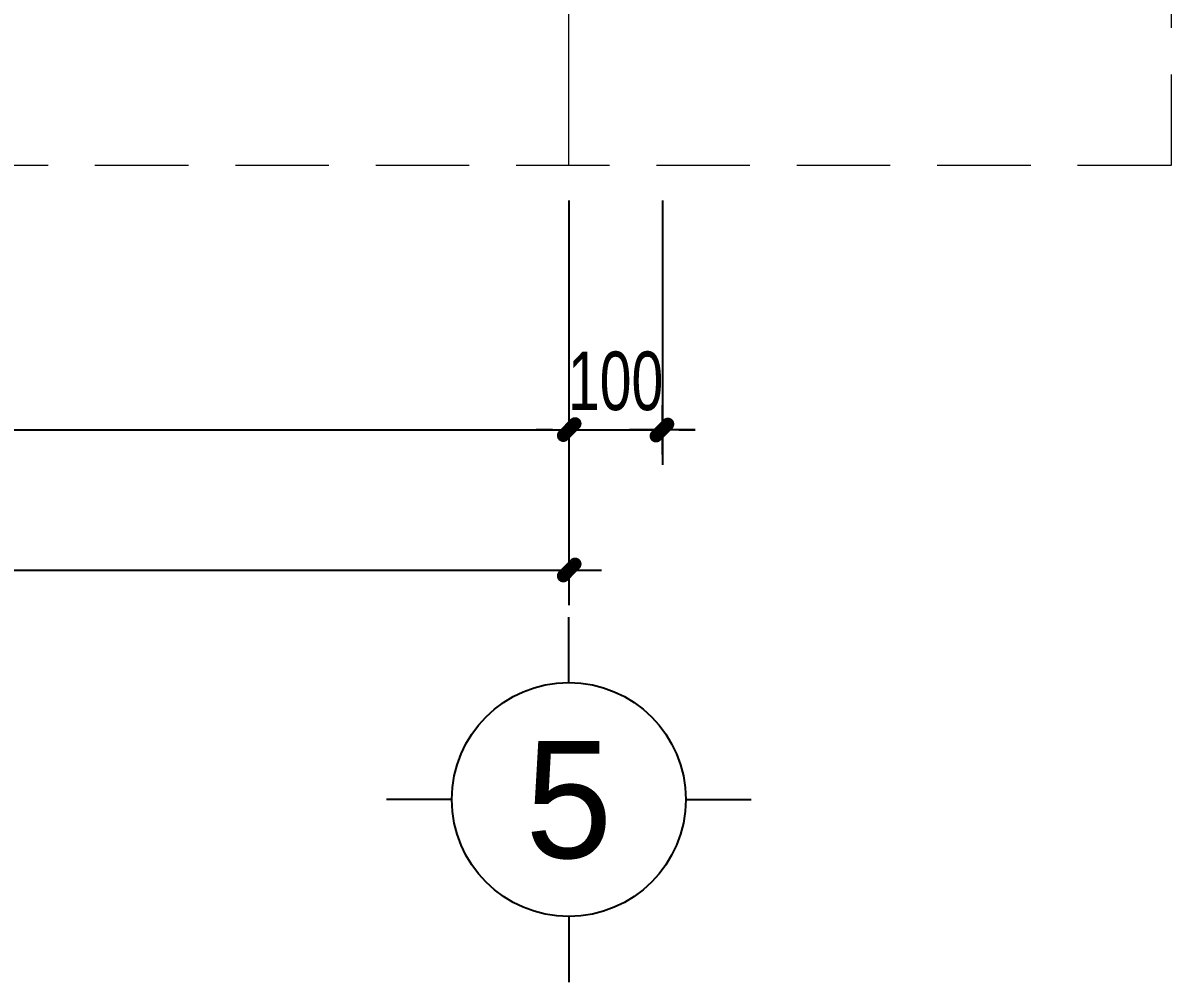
# Model space of a CAD drawing. Header units: inches. Extents: x 88947 to 296847, y 35049 to 161062.
# Drawn here: x 214602 to 215829, y 80442 to 81467 of the extents above; entities that cross this region are included whole.
import ezdxf
from ezdxf.enums import TextEntityAlignment as Align
from ezdxf.xclip import XClip

# ---------------------------------------------------------------- set-up
doc = ezdxf.new("R2010")
doc.units = ezdxf.units.IN
doc.header["$MEASUREMENT"] = 0
doc.header["$XCLIPFRAME"] = 0
doc.header["$PDMODE"] = 1
for name, pattern in [('ACAD_ISO03W100', [30, 12, -18]), ('CENTER', [50.800000000000004, 31.75, -6.35, 6.35, -6.35]), ('DASHED', [0.75, 0.5, -0.25])]:
    doc.linetypes.add(name, pattern=pattern)
for name, color, linetype, lineweight in [('A-Dims', 145, 'Continuous', 25), ('DIM', 7, 'Continuous', 25), ('GHICHU', 40, 'Continuous', 18), ('KHUNG 2', 144, 'Continuous', 18), ('THAY', 3, 'Continuous', 18), ('TRUC', 252, 'ACAD_ISO03W100', 13)]:
    doc.layers.add(name, color=color, linetype=linetype, lineweight=lineweight)
doc.styles.add('FRANKO', font='VFRANKO.TTF')
doc.styles.add('VHELVEN', font='VHELVEN.TTF')
doc.styles.add('VNI-HELVE-CONDENSE', font='VNARIAL.TTF', dxfattribs={"width": 0.7})
doc.dimstyles.new('TAS-50', dxfattribs={"dimscale": 25, "dimtxt": 2.5, "dimasz": 0.7, "dimexe": 1.5, "dimexo": 1.5, "dimgap": 0.8, "dimtad": 1, "dimdec": 0, "dimzin": 3, "dimdsep": 46, "dimtxsty": 'VNI-HELVE-CONDENSE', "dimblk": 'TICK', "dimcen": 2.5, "dimclrt": 71, "dimazin": 2, "dimtfac": 0.75, "dimtdec": 0, "dimtix": 1, "dimtmove": 2, "dimatfit": 2, "dimldrblk": 'TICK123', "dimfxl": 1.5, "dimtolj": 1, "dimtzin": 0, "dimarcsym": 0})

# ---------------------------------------------------------------- blocks, each defined once
blk = doc.blocks.new('TICK')
at = {"layer": 'A-Dims', "color": 1}
for p, q in [((0, 1.5), (0, -1.5)), ((-1.999999999999943, 0), (2, 0))]:
    blk.add_line(p, q, dxfattribs=at)
at = {"layer": 'A-Dims', "color": 1, "const_width": 0.7878347494489719}
blk.add_lwpolyline([(-0.3342782012913972, -0.3486016811580157), (0.3833337504766519, 0.3780050543573452)], dxfattribs=at)
at = {"layer": 'A-Dims', "color": 1, "const_width": 0.393917374724486}
for points in [[(0.2443158685418894, 0.5170229362784085, -0.4142135623732853), (0.5228575154469581, 0.5170229362784085, -1)], [(0.5228575154469581, 0.5170229362784085, -0.4142135623732853), (0.5228575154469581, 0.2384812893835715, -1)], [(-0.4732960832188837, -0.209583799236043, 0.4142135623732853), (-0.4732960832188837, -0.4881254461220124, 1)], [(-0.4732960832188837, -0.4881254461220124, 0.4142135623732853), (-0.1947544363210909, -0.4881254461220124, 1)]]:
    blk.add_lwpolyline(points, format="xyb", dxfattribs=at)
blk = doc.blocks.new('*D1751')
at = {"layer": 'Defpoints', "color": 0}
for p in [(213785.8063221392, 81314.73117861597), (215185.8063221392, 81314.73117861597), (215185.8063221392, 81032.23118686237)]:
    blk.add_point(p, dxfattribs=at)
at = {"layer": 'DIM', "color": 0, "lineweight": -2}
for p, q in [((213785.8063221392, 81277.23117861597), (213785.8063221392, 80994.73118686237)), ((215185.8063221392, 81277.23117861597), (215185.8063221392, 80994.73118686237)), ((213803.3063221392, 81032.23118686237), (215168.3063221392, 81032.23118686237))]:
    blk.add_line(p, q, dxfattribs=at)
at = {"layer": 'DIM', "color": 0, "lineweight": -2, "xscale": 17.5, "yscale": 17.5, "zscale": 17.5, "rotation": 180}
blk.add_blockref('TICK', (213785.8063221392, 81032.23118686237), dxfattribs=at)
at = {"layer": 'DIM', "color": 0, "lineweight": -2, "xscale": 17.5, "yscale": 17.5, "zscale": 17.5}
blk.add_blockref('TICK', (215185.8063221392, 81032.23118686237), dxfattribs=at)
at = {"layer": 'DIM', "color": 71, "insert": (214485.8063221392, 81084.12068208746), "char_height": 62.5, "attachment_point": 5, "style": 'VNI-HELVE-CONDENSE'}
blk.add_mtext('\\A1;1400', dxfattribs=at)
blk = doc.blocks.new('TICK123')
at = {"layer": 'A-Dims', "color": 1}
blk.add_lwpolyline([(0.04616600689769257, 7.275957614183426e-12, 0, 0.84, 0), (-2.110890249510703, 7.275957614183426e-12, 8.399999999999999, 8.399999999999999, 0)], format="xyseb", dxfattribs=at)
blk = doc.blocks.new('*D1752')
at = {"layer": 'Defpoints', "color": 0}
for p in [(215185.8063221392, 81314.73117861597), (215285.8063221392, 81314.73117861597), (215285.8063221392, 81032.23118686237)]:
    blk.add_point(p, dxfattribs=at)
at = {"layer": 'DIM', "color": 0, "lineweight": -2}
for p, q in [((215185.8063221392, 81277.23117861597), (215185.8063221392, 80994.73118686237)), ((215285.8063221392, 81277.23117861597), (215285.8063221392, 80994.73118686237)), ((215168.3063221392, 81032.23118686237), (215150.8063221392, 81032.23118686237)), ((215185.8063221392, 81032.23118686237), (215285.8063221392, 81032.23118686237)), ((215303.3063221392, 81032.23118686237), (215320.8063221392, 81032.23118686237))]:
    blk.add_line(p, q, dxfattribs=at)
at = {"layer": 'DIM', "color": 0, "lineweight": -2, "xscale": 17.5, "yscale": 17.5, "zscale": 17.5}
blk.add_blockref('TICK', (215185.8063221392, 81032.23118686237), dxfattribs=at)
at = {"layer": 'DIM', "color": 0, "lineweight": -2, "xscale": 17.5, "yscale": 17.5, "zscale": 17.5, "rotation": 180}
blk.add_blockref('TICK', (215285.8063221392, 81032.23118686237), dxfattribs=at)
at = {"layer": 'DIM', "color": 71, "insert": (215235.8063221392, 81084.12068208746), "char_height": 62.5, "attachment_point": 5, "style": 'VNI-HELVE-CONDENSE'}
blk.add_mtext('\\A1;100', dxfattribs=at)
blk = doc.blocks.new('*D1757')
at = {"layer": 'Defpoints', "color": 0}
for p in [(213785.8063221392, 81314.73117861597), (215185.8063221392, 81314.73117861597), (215185.8063221392, 80882.23118686237)]:
    blk.add_point(p, dxfattribs=at)
at = {"layer": 'DIM', "color": 0, "lineweight": -2}
for p, q in [((213785.8063221392, 81277.23117861597), (213785.8063221392, 80844.73118686237)), ((215185.8063221392, 81277.23117861597), (215185.8063221392, 80844.73118686237)), ((213803.3063221392, 80882.23118686237), (215168.3063221392, 80882.23118686237))]:
    blk.add_line(p, q, dxfattribs=at)
at = {"layer": 'DIM', "color": 0, "lineweight": -2, "xscale": 17.5, "yscale": 17.5, "zscale": 17.5, "rotation": 180}
blk.add_blockref('TICK', (213785.8063221392, 80882.23118686237), dxfattribs=at)
at = {"layer": 'DIM', "color": 0, "lineweight": -2, "xscale": 17.5, "yscale": 17.5, "zscale": 17.5}
blk.add_blockref('TICK', (215185.8063221392, 80882.23118686237), dxfattribs=at)
at = {"layer": 'DIM', "color": 71, "insert": (214485.8063221392, 80934.12068208746), "char_height": 62.5, "attachment_point": 5, "style": 'VNI-HELVE-CONDENSE'}
blk.add_mtext('\\A1;1400', dxfattribs=at)
blk = doc.blocks.new('TRUCCOT')
for p, q in [((0, -140.0000000023283), (0, 0)), ((-250, -390.0000000023283), (-390.0000000023283, -390.0000000023283)), ((250, -390.0000000023283), (390.0000000023283, -390.0000000023283)), ((0, -640.0000000023283), (0, -780.0000000046566))]:
    blk.add_line(p, q)
blk.add_circle((0, -390.0000000023283), 250)
at = {"layer": 'GHICHU', "style": 'VHELVEN'}
blk.add_attdef('TRUC', text='', height=280.0000000046566, dxfattribs=at).set_placement((0, -390.0000000023283), align=Align.MIDDLE_CENTER)
blk = doc.blocks.new('A$C10592CCD')
at = {"layer": 'TRUC', "linetype": 'CENTER', "ltscale": 20}
blk.add_lwpolyline([(4000, -551.3992746657459), (4000, 11428.51279631298)], dxfattribs=at)

msp = doc.modelspace()

# ---------------------------------------------------------------- linework, layer by layer
at = {"layer": 'KHUNG 2', "linetype": 'DASHED', "ltscale": 200}
msp.add_lwpolyline([(209075.9360527319, 82461.73117861598), (215829.4360526893, 82461.73117861598), (215829.4360526893, 81314.73117861597), (209075.9360527319, 81314.73117861597)], close=True, dxfattribs=at)

# ---------------------------------------------------------------- block references
at = {"layer": 'DIM'}
ref = msp.add_blockref('TRUCCOT', (215185.8063221392, 80832.23118686237), dxfattribs=dict(at, xscale=0.5, yscale=0.5, zscale=0.5))
ref.add_attrib('TRUC', '5', dxfattribs={"layer": 'GHICHU', "height": 125, "style": 'FRANKO'}).set_placement((215185.8063221392, 80637.2311868612), align=Align.MIDDLE_CENTER)
at = {"layer": 'THAY'}
ref = msp.add_blockref('A$C10592CCD', (211185.8063221392, 81524.73376357603), dxfattribs=at)
XClip(ref).set_block_clipping_path([(-2109.870269407198, -210.00258496006427), (4643.629730550194, 936.9974150399503)])

# ---------------------------------------------------------------- dimensions: what is measured, and where the dimension line sits
at = {"layer": 'DIM'}
for base, p1, p2, picture, middle in [((215185.8063221392, 81032.23118686237), (213785.8063221392, 81314.73117861597), (215185.8063221392, 81314.73117861597), '*D1751', (214485.8063221392, 81084.12068208746)), ((215185.8063221392, 80882.23118686237), (213785.8063221392, 81314.73117861597), (215185.8063221392, 81314.73117861597), '*D1757', (214485.8063221392, 80934.12068208746)), ((215285.8063221392, 81032.23118686237), (215185.8063221392, 81314.73117861597), (215285.8063221392, 81314.73117861597), '*D1752', (215235.8063221392, 81084.12068208746))]:
    dim = msp.add_linear_dim(base=base, p1=p1, p2=p2, dimstyle='TAS-50', dxfattribs=at)
    dim.commit()
    dim.dimension.update_dxf_attribs({"geometry": picture, "text_midpoint": middle})

doc.saveas('drawing.dxf')
